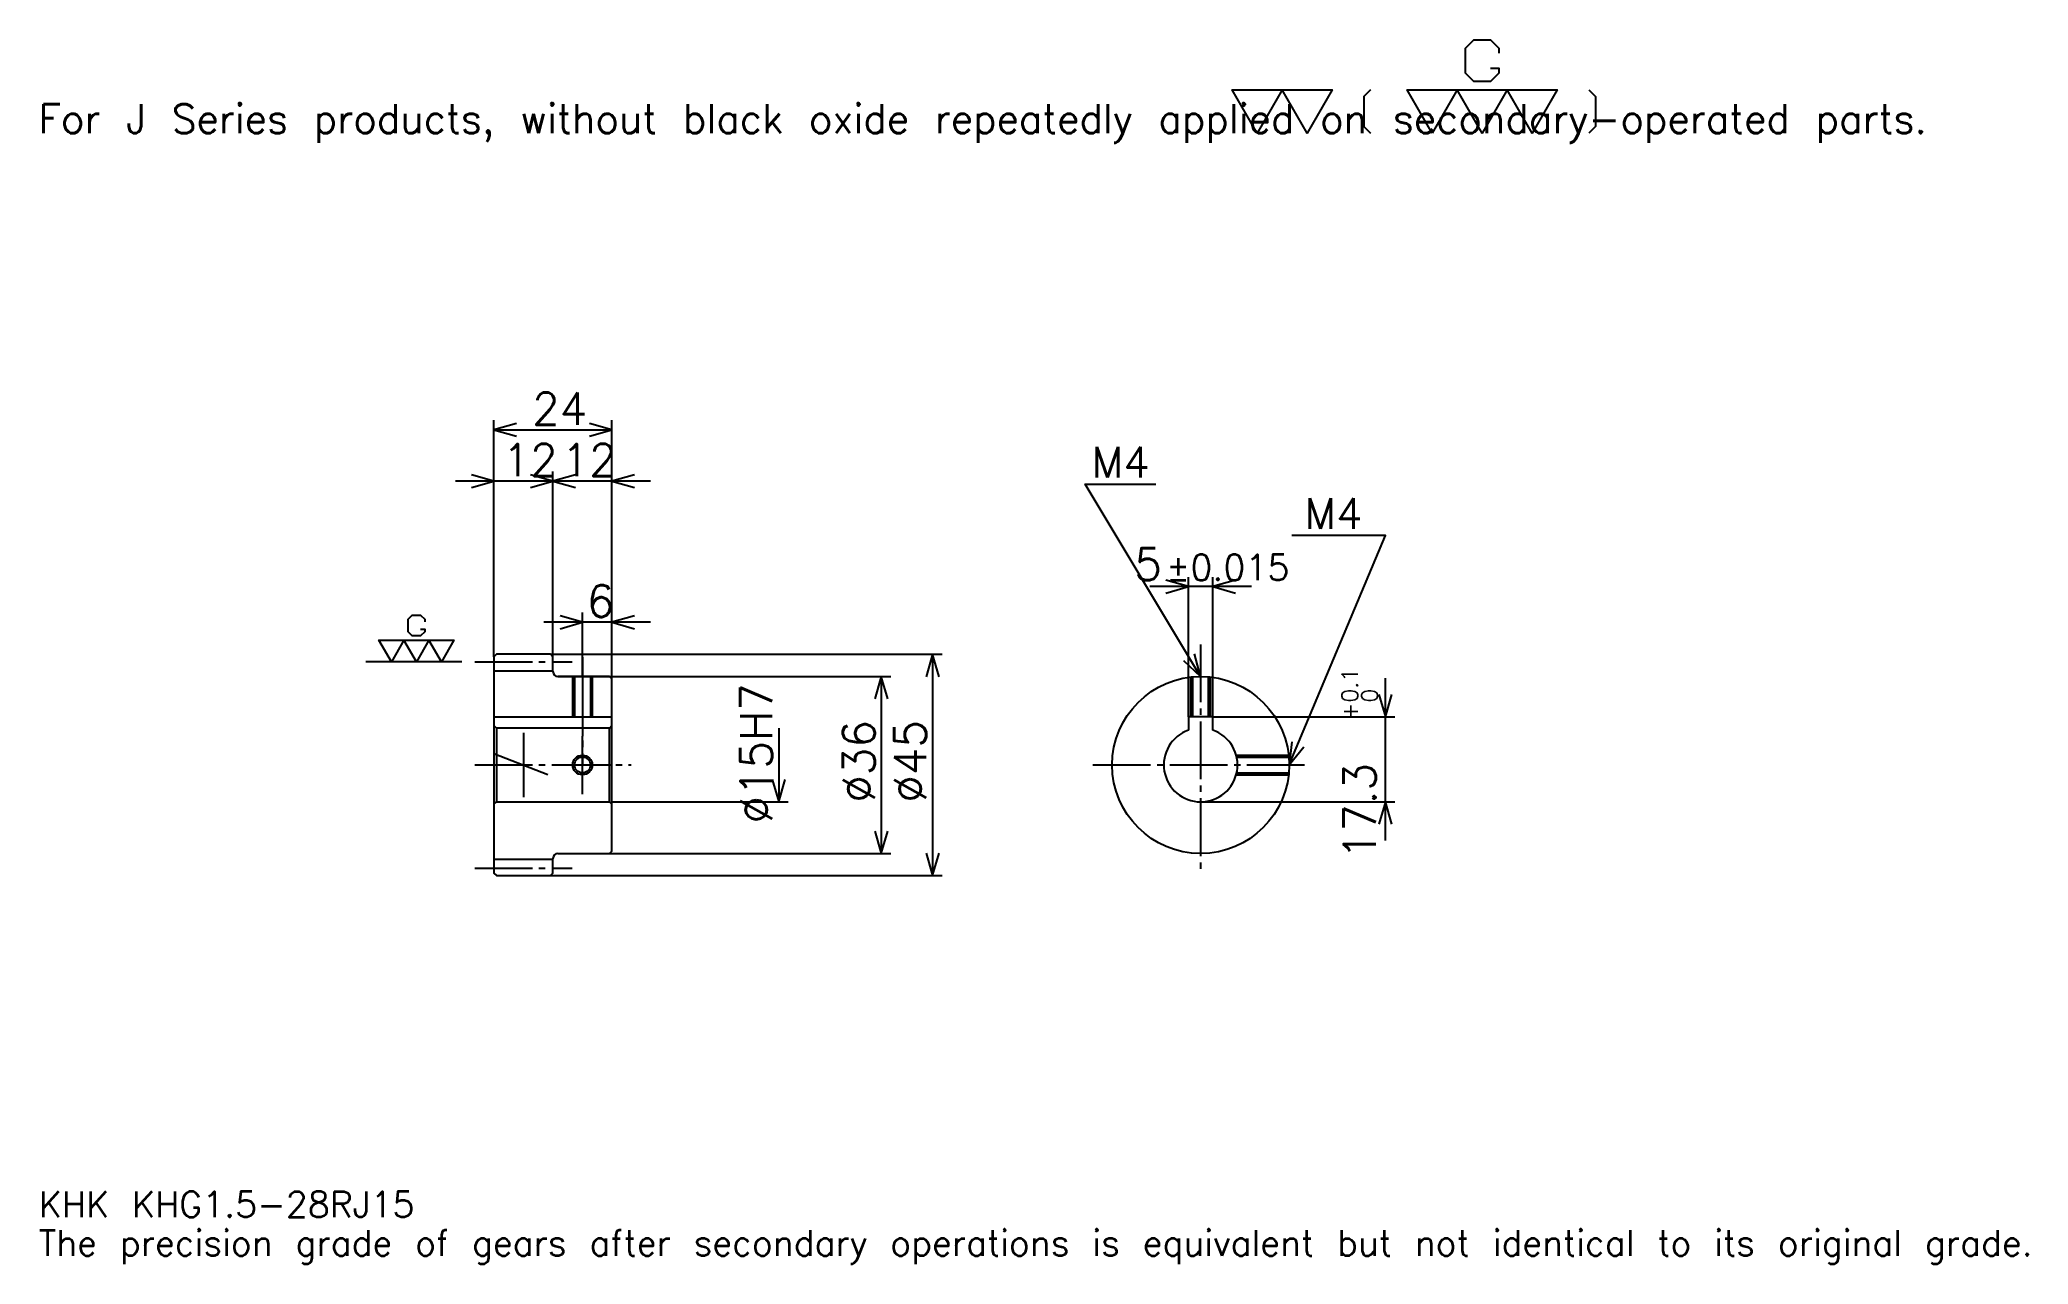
# Model space of a CAD drawing. Extents: x 13 to 418, y 5 to 254.
import ezdxf

# ---------------------------------------------------------------- set-up
doc = ezdxf.new("R2010")
doc.units = 0
doc.linetypes.add('DASHDOT', pattern=[15.652174, 11.73913, -1.304348, 1.304348, -1.304348])
doc.layers.get('0').update_dxf_attribs({"linetype": 'CONTINUOUS'})
doc.layers.add('DASHDOT', color=6, linetype='DASHDOT')
doc.styles.add('KANJI', font='TXT', dxfattribs={"bigfont": 'BIGFONT'})

msp = doc.modelspace()

# ---------------------------------------------------------------- linework, layer by layer
at = {"color": 5}
for p, q in [((105.652168, 128.804352), (105.652168, 176.41304)), ((105.652168, 174.456512), (129.652161, 174.456512)), ((129.652161, 128.804352), (129.652161, 176.41304)), ((117.652168, 128.804352), (117.652168, 165.978256)), ((125.478256, 164.021729), (97.82608, 164.021729)), ((137.478256, 164.021729), (109.82608, 164.021729)), ((259.717377, 142.565216), (239.065216, 142.565216)), ((246.891296, 116.104347), (246.891296, 144.521744)), ((251.891296, 116.104347), (251.891296, 144.521744)), ((137.478256, 135.32608), (115.82608, 135.32608)), ((123.652168, 128.804352), (123.652168, 137.282608)), ((105.652168, 128.304352), (105.652168, 128.804352)), ((117.152168, 128.804352), (129.652161, 128.804352)), ((117.652168, 128.304352), (117.652168, 128.804352)), ((123.652168, 124.304344), (123.652168, 128.804352)), ((123.652168, 124.304344), (123.652168, 128.804352)), ((129.652161, 128.804352), (196.82608, 128.804352)), ((129.652161, 123.804344), (129.652161, 128.804352)), ((194.869568, 128.804352), (194.869568, 83.804344)), ((118.652168, 124.304344), (129.652161, 124.304344)), ((129.652161, 124.304344), (186.391296, 124.304344)), ((184.434784, 124.304344), (184.434784, 88.304344)), ((286.956512, 90.978256), (286.956512, 123.930435)), ((163.565216, 113.804344), (163.565216, 98.804344)), ((251.891296, 116.104347), (288.913055, 116.104347)), ((129.652161, 98.804344), (165.521729, 98.804344)), ((249.391296, 98.804344), (288.913055, 98.804344)), ((118.652168, 88.304344), (129.652161, 88.304344)), ((129.652161, 88.304344), (186.391296, 88.304344)), ((117.152168, 83.804344), (129.652161, 83.804344)), ((129.652161, 83.804344), (196.82608, 83.804344))]:
    msp.add_line(p, q, dxfattribs=at)
at = {"color": 7}
for p, q in [((99.130432, 127.304344), (79.565216, 127.304344)), ((111.652168, 112.82608), (111.652168, 99.782608))]:
    msp.add_line(p, q, dxfattribs=at)
at = {"color": 4}
for p, q in [((105.652168, 125.429344), (117.652168, 125.429344)), ((105.652168, 116.104347), (129.652161, 116.104347)), ((106.152168, 113.804344), (106.152168, 98.804344)), ((129.152161, 113.804344), (129.652161, 114.304344)), ((129.152161, 98.804344), (129.652161, 98.304344)), ((105.652168, 87.179344), (117.652168, 87.179344))]:
    msp.add_line(p, q, dxfattribs=at)
at = {"color": 7}
for points in [[(308.347839, 248.008698), (310.043488, 248.008698), (310.043488, 246.991302), (308.347839, 245.295654), (304.956512, 245.295654), (303.260864, 246.991302), (303.260864, 252.078262), (304.956512, 253.773911), (308.347839, 253.773911), (310.043488, 252.078262), (310.043488, 251.060867)], [(260.869568, 234.782608), (255.782608, 243.600006), (276.130432, 243.600006), (271.043488, 234.782608), (265.956512, 243.600006), (260.869568, 234.782608)], [(283.93045, 243.600006), (282.573914, 242.243484), (282.573914, 236.13913), (283.93045, 234.782608)], [(296.478271, 234.782608), (291.391296, 243.600006), (321.913055, 243.600006), (316.82608, 234.782608), (311.739136, 243.600006), (306.652191, 234.782608), (301.565216, 243.600006), (296.478271, 234.782608)], [(328.356506, 243.600006), (329.713043, 242.243484), (329.713043, 236.13913), (328.356506, 234.782608)], [(90.717384, 133.917389), (91.565208, 133.917389), (91.565208, 133.408691), (90.717384, 132.560867), (89.021729, 132.560867), (88.173904, 133.408691), (88.173904, 135.952179), (89.021729, 136.799988), (90.717384, 136.799988), (91.565208, 135.952179), (91.565208, 135.443481)], [(84.7826, 127.304344), (82.23912, 131.713043), (97.499992, 131.713043), (94.956512, 127.304344), (92.41304, 131.713043), (89.86956, 127.304344), (87.32608, 131.713043), (84.7826, 127.304344)]]:
    msp.add_lwpolyline(points, dxfattribs=at)
at = {"color": 5}
for points in [[(110.217384, 175.760864), (105.652168, 174.456512), (110.217384, 173.152176)], [(125.086952, 173.152176), (129.652161, 174.456512), (125.086952, 175.760864)], [(101.086952, 162.717392), (105.652168, 164.021729), (101.086952, 165.32608)], [(113.086952, 162.717392), (117.652168, 164.021729), (113.086952, 165.32608)], [(122.217384, 165.32608), (117.652168, 164.021729), (122.217384, 162.717392)], [(134.217392, 165.32608), (129.652161, 164.021729), (134.217392, 162.717392)], [(249.391296, 124.304344), (225.91304, 163.434784), (240.260864, 163.434784)], [(267.391296, 106.304344), (286.956512, 153), (267.913055, 153)], [(242.32608, 141.260864), (246.891296, 142.565216), (242.32608, 143.869568)], [(256.456512, 143.869568), (251.891296, 142.565216), (256.456512, 141.260864)], [(119.086952, 134.021729), (123.652168, 135.32608), (119.086952, 136.630432)], [(134.217392, 136.630432), (129.652161, 135.32608), (134.217392, 134.021729)], [(196.173904, 124.239128), (194.869568, 128.804352), (193.565216, 124.239128)], [(245.924042, 127.547905), (249.391296, 124.304344), (248.16098, 128.890076)], [(185.73912, 119.739128), (184.434784, 124.304344), (183.130432, 119.739128)], [(285.652161, 120.669563), (286.956512, 116.104347), (288.260864, 120.669563)], [(267.952484, 111.018959), (267.391296, 106.304344), (270.358521, 110.010849)], [(162.260864, 103.36956), (163.565216, 98.804344), (164.869568, 103.36956)], [(288.260864, 94.239128), (286.956512, 98.804344), (285.652161, 94.239128)], [(183.130432, 92.86956), (184.434784, 88.304344), (185.73912, 92.86956)], [(193.565216, 88.36956), (194.869568, 83.804344), (196.173904, 88.36956)]]:
    msp.add_lwpolyline(points, dxfattribs=at)
at = {"color": 4}
for points in [[(117.652168, 125.304344), (117.652168, 128.304352), (117.152168, 128.804352), (106.152168, 128.804352), (105.652168, 128.304352), (105.652168, 98.304344)], [(118.652168, 88.304344), (129.152161, 88.304344), (129.652161, 88.804344), (129.652161, 123.804344), (129.152161, 124.304344), (118.652168, 124.304344)], [(121.652168, 124.304344), (121.652168, 116.104347)], [(122.032166, 124.304344), (122.032166, 116.104347)], [(125.272171, 124.304344), (125.272171, 116.104347)], [(125.652168, 124.304344), (125.652168, 116.104347)], [(247.391296, 116.104347), (247.391296, 124.192886)], [(247.771301, 116.104347), (247.771301, 124.231293)], [(251.011292, 116.104347), (251.011292, 124.231293)], [(251.391296, 116.104347), (251.391296, 124.192886)], [(105.652168, 98.304344), (106.152168, 98.804344), (129.152161, 98.804344), (129.152161, 113.804344), (106.152168, 113.804344), (105.652168, 114.304344)], [(251.891296, 113.375412), (251.891296, 116.104347), (246.891296, 116.104347), (246.891296, 113.375412)], [(256.61972, 108.304344), (267.279846, 108.304344)], [(256.714264, 107.924347), (267.318268, 107.924347)], [(256.61972, 104.304344), (267.279846, 104.304344)], [(256.714264, 104.684341), (267.318268, 104.684341)], [(105.652168, 98.304344), (105.652168, 84.304344), (106.152168, 83.804344), (117.152168, 83.804344), (117.652168, 84.304344), (117.652168, 87.304344)]]:
    msp.add_lwpolyline(points, dxfattribs=at)
for centre, radius in [((249.391296, 106.304344), 18), ((123.652168, 106.304344), 1.62)]:
    msp.add_circle(centre, radius, dxfattribs=at)
at = {"color": 7}
msp.add_circle((123.652168, 106.304344), 2, dxfattribs=at)
at = {"color": 4}
for centre, radius, start, end in [((118.652168, 125.304344), 1, 180, 270), ((249.391296, 106.304344), 7.5, 109.47122094, 70.52877906), ((118.652168, 87.304344), 1, 90, 180)]:
    msp.add_arc(centre, radius, start, end, dxfattribs=at)
at = {"layer": 'DASHDOT', "color": 7}
for p, q in [((249.391296, 130.82608), (249.391296, 84.391296)), ((101.739128, 127.304344), (121.565208, 127.304344)), ((123.652168, 124.304344), (123.652168, 106.304344)), ((101.739128, 106.304344), (133.565216, 106.304344)), ((105.652168, 108.667809), (117.652168, 103.94088)), ((227.478256, 106.304344), (271.304352, 106.304344)), ((101.739128, 85.304344), (121.565208, 85.304344))]:
    msp.add_line(p, q, dxfattribs=at)
for points in [[(123.652168, 128.217392), (123.652168, 112.191299)], [(123.652168, 100.391304), (123.652168, 112.217384)], [(117.73912, 106.304344), (129.565216, 106.304344)]]:
    msp.add_lwpolyline(points, dxfattribs=at)

# ---------------------------------------------------------------- texts
at = {"color": 7, "style": 'KANJI'}
for s, height, p in [('For J Series products, without black oxide repeatedly applied on secondary-operated parts.', 5.869565, (13.043478, 234.782608)), ('24', 6.521739, (113.41304, 175.5)), ('12', 6.521739, (107.41304, 165.065216)), ('12', 6.521739, (119.41304, 165.065216)), ('M4', 6.26087, (227.217377, 164.739136)), ('M4', 6.26087, (270.521729, 154.304352)), ('5', 6.521739, (235.929138, 143.869568)), ('%%p0.015', 5.217391, (242.384857, 143.869568)), ('6', 6.521739, (124.5326, 136.369568)), ('KHK KHG1.5-28RJ15', 5.217391, (13.043478, 14.347826)), ('The precision grade of gears after secondary operations is equivalent but not identical to its original grade.', 5.217391, (13.043478, 6.521739))]:
    msp.add_text(s, height=height, dxfattribs=at).set_placement(p)
for s, height, p in [('%%c15H7', 6.521739, (162.260864, 94.402168)), ('0.1', 3.26087, (281.347839, 119.009369)), ('0', 3.26087, (285.391296, 119.009369)), ('+', 3.26087, (281.347839, 115.357201)), ('%%c36', 6.521739, (183.130432, 98.641296)), ('%%c45', 6.521739, (193.565216, 98.641296)), ('17.3', 6.521739, (285, 87.128525))]:
    msp.add_text(s, height=height, rotation=90, dxfattribs=at).set_placement(p)

doc.saveas('drawing.dxf')
